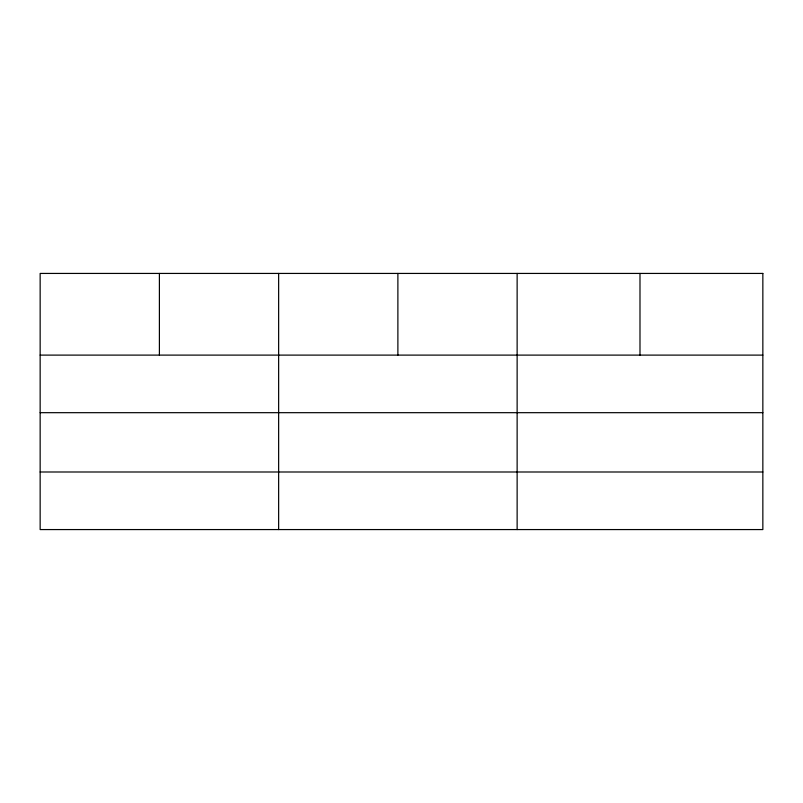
<?xml version="1.0" encoding="UTF-8"?>
<svg xmlns="http://www.w3.org/2000/svg" width="803" height="803" viewBox="0 0 803 803"><rect width="100%" height="100%" fill="white"/><g stroke="black" fill="none" stroke-linecap="round" stroke-linejoin="round"><path stroke-width="1.2" d="M40.15 355.107L762.85 355.107M40.15 412.682L762.85 412.682M40.15 471.993L762.85 471.993M639.991 273.432L639.991 355.107M517.132 273.432L517.132 529.568M397.886 273.432L397.886 355.107M278.641 273.432L278.641 529.568M159.395 273.432L159.395 355.107M762.85 273.432L40.15 273.432L40.15 529.568L762.85 529.568L762.85 273.432"/></g></svg>
